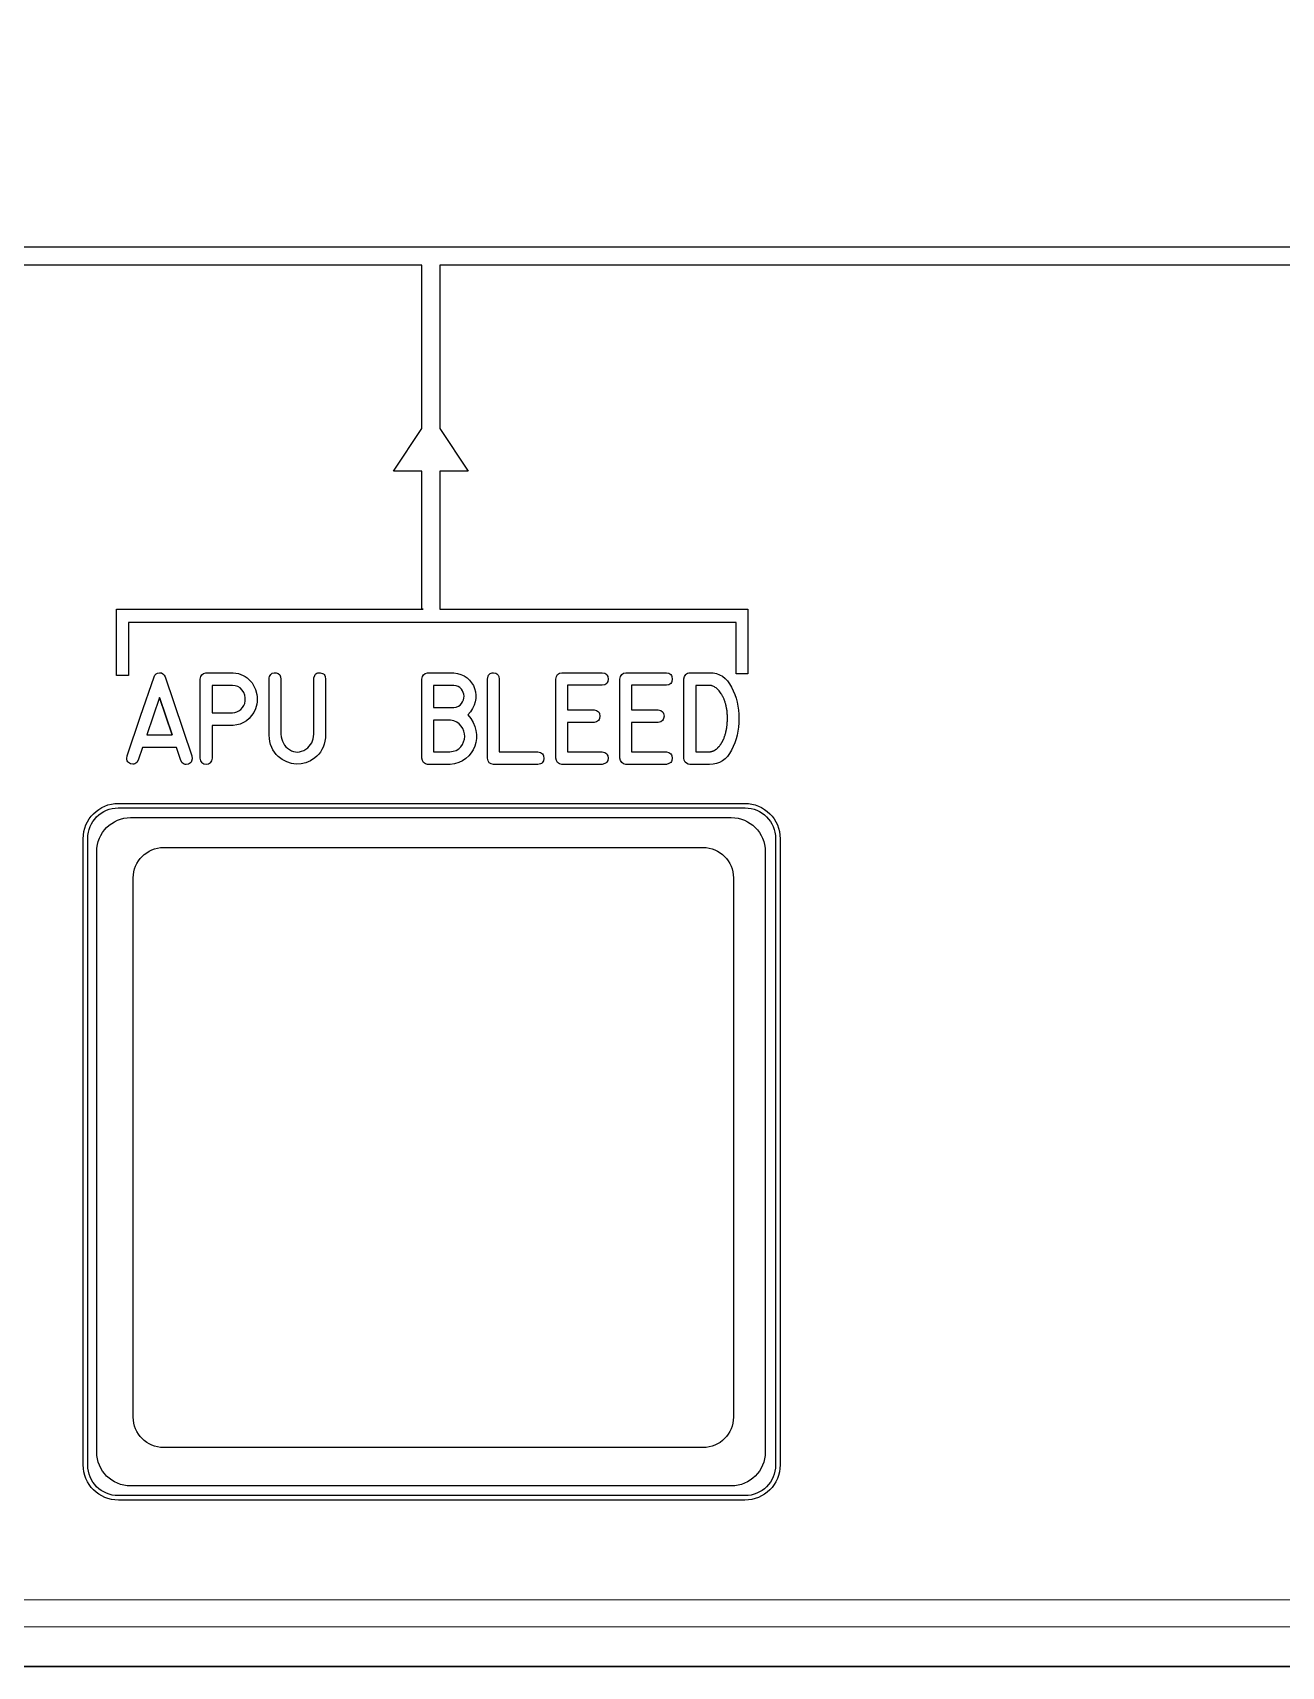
# Model space of a CAD drawing. Extents: x -1 to 333, y -1 to 144.
# Drawn here: x 158 to 200, y 31.6 to 86.6 of the extents above; entities that cross this region are included whole.
import ezdxf

# ---------------------------------------------------------------- set-up
doc = ezdxf.new("R2010")
doc.units = 0
for name, color, linetype in [('_BACKPANEL', 5, 'CONTINUOUS'), ('_ENGRAVING', 105, 'CONTINUOUS'), ('_TOPLAYER', 1, 'CONTINUOUS')]:
    doc.layers.add(name, color=color, linetype=linetype)

msp = doc.modelspace()

# ---------------------------------------------------------------- linework, layer by layer
at = {"layer": '_BACKPANEL'}
for points in [[(332.671, 144.363), (332.671, 139.666), (332.671, 130.272), (332.671, 120.878), (332.671, 41.031), (332.671, 31.637), (10.329, 31.637), (10.329, 41.031), (10.329, 120.878), (10.329, 130.272), (10.329, 139.666), (10.329, 144.363)], [(160.848, 60.534), (181.944, 60.534), (182.049, 60.529), (182.151, 60.513), (182.25, 60.488), (182.344, 60.454), (182.434, 60.411), (182.519, 60.359), (182.598, 60.3), (182.671, 60.234), (182.737, 60.161), (182.796, 60.082), (182.847, 59.997), (182.89, 59.907), (182.925, 59.813), (182.95, 59.714), (182.966, 59.612), (182.971, 59.507), (182.971, 38.412), (182.966, 38.306), (182.95, 38.204), (182.925, 38.106), (182.89, 38.011), (182.847, 37.921), (182.796, 37.836), (182.737, 37.757), (182.671, 37.685), (182.598, 37.618), (182.519, 37.559), (182.434, 37.508), (182.344, 37.465), (182.25, 37.43), (182.151, 37.405), (182.049, 37.39), (181.944, 37.384), (160.848, 37.384), (160.743, 37.39), (160.641, 37.405), (160.542, 37.43), (160.448, 37.465), (160.358, 37.508), (160.273, 37.559), (160.194, 37.618), (160.121, 37.685), (160.055, 37.757), (159.996, 37.836), (159.945, 37.921), (159.901, 38.011), (159.867, 38.106), (159.842, 38.204), (159.826, 38.306), (159.821, 38.412), (159.821, 59.507), (159.826, 59.612), (159.842, 59.714), (159.867, 59.813), (159.901, 59.907), (159.945, 59.997), (159.996, 60.082), (160.055, 60.161), (160.121, 60.234), (160.194, 60.3), (160.273, 60.359), (160.358, 60.411), (160.448, 60.454), (160.542, 60.488), (160.641, 60.513), (160.743, 60.529)]]:
    msp.add_lwpolyline(points, close=True, dxfattribs=at)
at = {"layer": '_ENGRAVING'}
for points in [[(216.263, 79.41), (131.377, 79.41)], [(216.262, 78.81), (171.668, 78.81), (171.668, 73.307), (172.622, 71.876), (171.668, 71.876), (171.668, 67.226), (171.712, 67.226), (182.043, 67.226), (182.043, 65.05), (181.644, 65.05), (181.644, 66.777), (161.201, 66.777), (161.192, 66.777), (161.192, 64.989), (160.793, 64.989), (160.793, 67.225), (160.793, 67.226), (170.903, 67.226), (171.112, 67.226), (171.068, 67.226), (171.068, 71.876), (170.109, 71.876), (171.068, 73.313), (171.068, 78.81), (148.702, 78.809)], [(16.012, 32.965), (326.47, 32.98), (326.56, 32.989), (326.645, 33.015), (326.721, 33.057), (326.787, 33.112), (326.842, 33.179), (326.883, 33.256), (326.909, 33.34), (326.918, 33.431), (326.908, 33.521), (326.882, 33.606), (326.841, 33.682), (326.786, 33.748), (326.72, 33.803), (326.644, 33.845), (326.56, 33.871), (326.47, 33.88), (16.01, 33.865)]]:
    msp.add_lwpolyline(points, dxfattribs=at)
for points in [[(161.147, 62.291), (161.599, 63.619), (162.053, 64.946), (162.082, 65.007), (162.122, 65.05), (162.174, 65.076), (162.238, 65.085), (162.301, 65.077), (162.353, 65.051), (162.394, 65.008), (162.424, 64.946), (163.329, 62.283), (163.337, 62.186), (163.319, 62.109), (163.301, 62.077), (163.276, 62.049), (163.207, 62.009), (163.13, 61.994), (163.095, 61.998), (163.062, 62.01), (163.032, 62.03), (163.004, 62.057), (162.955, 62.136), (162.809, 62.566), (161.659, 62.566), (161.518, 62.146), (161.468, 62.067), (161.44, 62.04), (161.409, 62.02), (161.375, 62.009), (161.34, 62.005), (161.261, 62.022), (161.192, 62.063), (161.167, 62.09), (161.149, 62.122), (161.139, 62.158), (161.135, 62.198)], [(164.692, 65.085), (164.718, 65.085), (164.807, 65.075), (164.892, 65.056), (164.973, 65.031), (165.051, 64.998), (165.122, 64.958), (165.187, 64.913), (165.246, 64.862), (165.301, 64.805), (165.35, 64.741), (165.394, 64.673), (165.465, 64.517), (165.51, 64.351), (165.521, 64.269), (165.525, 64.187), (165.521, 64.106), (165.509, 64.025), (165.489, 63.945), (165.462, 63.865), (165.406, 63.746), (165.338, 63.641), (165.258, 63.549), (165.166, 63.471), (165.064, 63.408), (164.956, 63.36), (164.841, 63.328), (164.718, 63.312), (164.692, 63.311), (164.006, 63.311), (164.006, 62.212), (163.984, 62.12), (163.943, 62.053), (163.916, 62.03), (163.884, 62.013), (163.805, 62), (163.727, 62.013), (163.695, 62.03), (163.668, 62.053), (163.628, 62.12), (163.606, 62.212), (163.606, 64.874), (163.626, 64.957), (163.664, 65.02), (163.719, 65.063), (163.793, 65.085), (163.805, 65.085)], [(167.827, 63.017), (167.827, 62.987), (167.821, 62.896), (167.803, 62.785), (167.777, 62.681), (167.744, 62.585), (167.703, 62.496), (167.655, 62.415), (167.6, 62.341), (167.537, 62.275), (167.467, 62.216), (167.317, 62.121), (167.162, 62.055), (167.003, 62.019), (166.838, 62.011), (166.674, 62.033), (166.518, 62.083), (166.368, 62.163), (166.226, 62.271), (166.161, 62.336), (166.103, 62.408), (166.054, 62.487), (166.012, 62.573), (165.978, 62.666), (165.953, 62.766), (165.935, 62.873), (165.925, 62.987), (165.925, 63.017), (165.925, 64.874), (165.929, 64.917), (165.94, 64.956), (165.98, 65.023), (166.031, 65.066), (166.092, 65.085), (166.165, 65.081), (166.234, 65.055), (166.283, 65.012), (166.313, 64.952), (166.323, 64.874), (166.323, 63.017), (166.332, 62.933), (166.349, 62.855), (166.373, 62.782), (166.405, 62.714), (166.444, 62.652), (166.491, 62.595), (166.546, 62.544), (166.609, 62.499), (166.675, 62.461), (166.743, 62.435), (166.811, 62.42), (166.88, 62.417), (166.95, 62.424), (167.021, 62.443), (167.093, 62.473), (167.165, 62.514), (167.226, 62.558), (167.279, 62.609), (167.323, 62.665), (167.358, 62.728), (167.407, 62.865), (167.43, 63.017), (167.43, 64.874), (167.433, 64.915), (167.459, 64.995), (167.478, 65.025), (167.503, 65.049), (167.532, 65.067), (167.565, 65.078), (167.646, 65.082), (167.725, 65.062), (167.756, 65.044), (167.782, 65.021), (167.802, 64.992), (167.816, 64.958), (167.827, 64.874)], [(172.138, 65.085), (172.266, 65.065), (172.384, 65.03), (172.492, 64.979), (172.589, 64.912), (172.673, 64.833), (172.743, 64.747), (172.8, 64.654), (172.842, 64.553), (172.869, 64.446), (172.882, 64.336), (172.879, 64.222), (172.861, 64.105), (172.826, 63.989), (172.773, 63.878), (172.701, 63.771), (172.612, 63.669), (172.71, 63.545), (172.788, 63.415), (172.846, 63.281), (172.883, 63.142), (172.901, 63.003), (172.901, 62.868), (172.884, 62.738), (172.85, 62.612), (172.798, 62.494), (172.731, 62.385), (172.648, 62.285), (172.548, 62.194), (172.435, 62.118), (172.308, 62.06), (172.169, 62.021), (172.016, 62), (172.012, 62), (171.261, 62), (171.184, 62.023), (171.125, 62.065), (171.084, 62.127), (171.061, 62.209), (171.061, 64.871), (171.083, 64.955), (171.123, 65.018), (171.183, 65.062), (171.261, 65.085)], [(173.473, 61.999), (173.395, 62.016), (173.336, 62.057), (173.295, 62.121), (173.272, 62.208), (173.272, 64.871), (173.296, 64.966), (173.315, 65.003), (173.339, 65.033), (173.367, 65.056), (173.399, 65.072), (173.436, 65.082), (173.478, 65.084), (173.556, 65.07), (173.588, 65.053), (173.614, 65.029), (173.636, 64.999), (173.652, 64.963), (173.67, 64.871), (173.67, 62.419), (174.973, 62.42), (175.06, 62.398), (175.094, 62.379), (175.122, 62.354), (175.144, 62.325), (175.159, 62.29), (175.171, 62.204), (175.158, 62.119), (175.142, 62.085), (175.12, 62.057), (175.092, 62.034), (175.058, 62.017), (174.971, 61.999)], [(177.138, 64.665), (175.969, 64.665), (175.969, 63.841), (176.861, 63.841), (176.948, 63.816), (177.011, 63.771), (177.032, 63.742), (177.048, 63.708), (177.06, 63.626), (177.047, 63.544), (177.032, 63.51), (177.01, 63.481), (176.948, 63.438), (176.861, 63.413), (175.969, 63.413), (175.969, 62.423), (177.138, 62.423), (177.226, 62.398), (177.288, 62.354), (177.309, 62.326), (177.325, 62.292), (177.337, 62.211), (177.325, 62.13), (177.309, 62.097), (177.288, 62.068), (177.226, 62.025), (177.138, 62), (175.773, 62), (175.694, 62.022), (175.634, 62.066), (175.594, 62.129), (175.572, 62.214), (175.572, 64.874), (175.595, 64.962), (175.636, 65.026), (175.695, 65.067), (175.773, 65.085), (177.138, 65.085), (177.225, 65.066), (177.26, 65.048), (177.288, 65.024), (177.309, 64.995), (177.325, 64.96), (177.337, 64.873), (177.324, 64.787), (177.309, 64.753), (177.287, 64.724), (177.259, 64.7), (177.225, 64.683)], [(179.296, 64.665), (178.126, 64.665), (178.126, 63.841), (179.018, 63.841), (179.106, 63.816), (179.168, 63.771), (179.19, 63.742), (179.205, 63.708), (179.218, 63.626), (179.205, 63.544), (179.189, 63.51), (179.167, 63.481), (179.105, 63.438), (179.018, 63.413), (178.126, 63.413), (178.126, 62.423), (179.296, 62.423), (179.383, 62.398), (179.445, 62.354), (179.467, 62.326), (179.483, 62.292), (179.495, 62.211), (179.483, 62.13), (179.467, 62.097), (179.445, 62.068), (179.383, 62.025), (179.296, 62), (177.93, 62), (177.851, 62.022), (177.792, 62.066), (177.751, 62.129), (177.73, 62.214), (177.73, 64.874), (177.752, 64.962), (177.793, 65.026), (177.852, 65.067), (177.93, 65.085), (179.296, 65.085), (179.383, 65.066), (179.417, 65.048), (179.445, 65.024), (179.467, 64.995), (179.482, 64.96), (179.494, 64.873), (179.482, 64.787), (179.466, 64.753), (179.444, 64.724), (179.416, 64.7), (179.382, 64.683)], [(180.085, 65.085), (180.749, 65.085), (180.869, 65.078), (180.982, 65.055), (181.086, 65.017), (181.183, 64.965), (181.271, 64.897), (181.353, 64.814), (181.426, 64.716), (181.492, 64.603), (181.549, 64.481), (181.6, 64.356), (181.642, 64.228), (181.677, 64.097), (181.704, 63.963), (181.723, 63.826), (181.735, 63.686), (181.739, 63.543), (181.735, 63.399), (181.723, 63.259), (181.704, 63.122), (181.677, 62.988), (181.642, 62.857), (181.599, 62.729), (181.549, 62.604), (181.491, 62.482), (181.425, 62.369), (181.352, 62.271), (181.271, 62.188), (181.182, 62.121), (181.085, 62.068), (180.981, 62.03), (180.869, 62.008), (180.749, 62), (180.085, 62), (180.088, 62), (180.085, 62), (180.034, 62.009), (179.97, 62.036), (179.924, 62.079), (179.897, 62.138), (179.889, 62.214), (179.887, 62.214), (179.889, 64.874), (179.887, 64.886), (179.905, 64.963), (179.949, 65.027), (179.979, 65.052), (180.012, 65.071), (180.047, 65.081), (180.086, 65.085)], [(164.692, 64.66), (164.006, 64.66), (164.006, 63.737), (164.692, 63.737), (164.77, 63.744), (164.843, 63.766), (164.912, 63.801), (164.976, 63.851), (165.031, 63.912), (165.074, 63.98), (165.104, 64.055), (165.121, 64.138), (165.124, 64.238), (165.107, 64.333), (165.071, 64.421), (165.016, 64.503), (164.947, 64.572), (164.87, 64.621), (164.785, 64.65)], [(172.138, 64.657), (171.46, 64.657), (171.46, 63.915), (172.142, 63.915), (172.224, 63.93), (172.295, 63.958), (172.354, 63.998), (172.402, 64.049), (172.44, 64.108), (172.466, 64.169), (172.481, 64.232), (172.486, 64.296), (172.479, 64.361), (172.462, 64.423), (172.434, 64.481), (172.396, 64.538), (172.347, 64.586), (172.288, 64.622), (172.218, 64.646)], [(180.749, 62.425), (180.755, 62.425), (180.762, 62.425), (180.767, 62.426), (180.773, 62.426), (180.78, 62.427), (180.787, 62.428), (180.793, 62.429), (180.8, 62.429), (180.806, 62.43), (180.813, 62.431), (180.824, 62.434), (180.83, 62.436), (180.837, 62.44), (180.843, 62.441), (180.851, 62.443), (180.857, 62.444), (180.864, 62.447), (180.876, 62.453), (180.89, 62.46), (180.896, 62.462), (180.903, 62.466), (180.914, 62.473), (180.929, 62.481), (180.934, 62.484), (180.941, 62.49), (180.954, 62.499), (180.96, 62.502), (180.968, 62.508), (180.974, 62.512), (180.981, 62.518), (180.986, 62.522), (180.993, 62.527), (181.008, 62.539), (181.019, 62.551), (181.025, 62.557), (181.032, 62.565), (181.037, 62.571), (181.044, 62.579), (181.057, 62.591), (181.063, 62.597), (181.07, 62.604), (181.075, 62.611), (181.082, 62.619), (181.094, 62.634), (181.106, 62.651), (181.118, 62.667), (181.123, 62.676), (181.13, 62.684), (181.135, 62.693), (181.142, 62.702), (181.147, 62.712), (181.153, 62.722), (181.164, 62.74), (181.169, 62.749), (181.176, 62.759), (181.18, 62.769), (181.187, 62.779), (181.195, 62.798), (181.2, 62.809), (181.207, 62.821), (181.212, 62.831), (181.218, 62.842), (181.221, 62.853), (181.226, 62.865), (181.236, 62.887), (181.246, 62.911), (181.25, 62.923), (181.255, 62.936), (181.258, 62.948), (181.263, 62.961), (181.27, 62.985), (181.274, 62.997), (181.279, 63.011), (181.286, 63.036), (181.294, 63.062), (181.296, 63.075), (181.3, 63.089), (181.303, 63.102), (181.307, 63.116), (181.309, 63.128), (181.312, 63.142), (181.317, 63.171), (181.319, 63.183), (181.322, 63.198), (181.324, 63.21), (181.327, 63.225), (181.331, 63.253), (181.333, 63.267), (181.336, 63.282), (181.339, 63.311), (181.34, 63.323), (181.342, 63.339), (181.345, 63.368), (181.346, 63.396), (181.348, 63.427), (181.349, 63.455), (181.35, 63.47), (181.352, 63.485), (181.353, 63.498), (181.353, 63.514), (181.353, 63.528), (181.353, 63.543), (181.353, 63.557), (181.353, 63.571), (181.353, 63.586), (181.352, 63.601), (181.352, 63.615), (181.352, 63.63), (181.349, 63.66), (181.348, 63.687), (181.345, 63.719), (181.343, 63.746), (181.341, 63.775), (181.338, 63.788), (181.338, 63.803), (181.332, 63.832), (181.329, 63.845), (181.328, 63.859), (181.324, 63.888), (181.319, 63.916), (181.312, 63.943), (181.308, 63.969), (181.304, 63.982), (181.301, 63.996), (181.297, 64.009), (181.294, 64.023), (181.287, 64.049), (181.28, 64.074), (181.275, 64.086), (181.271, 64.098), (181.263, 64.124), (181.255, 64.148), (181.25, 64.159), (181.246, 64.172), (181.24, 64.183), (181.236, 64.195), (181.226, 64.217), (181.218, 64.238), (181.208, 64.261), (181.202, 64.271), (181.198, 64.281), (181.187, 64.302), (181.176, 64.321), (181.169, 64.331), (181.164, 64.341), (181.153, 64.359), (181.147, 64.368), (181.143, 64.377), (181.119, 64.412), (181.097, 64.445), (181.071, 64.475), (181.046, 64.504), (181.022, 64.529), (180.995, 64.552), (180.968, 64.574), (180.941, 64.594), (180.916, 64.611), (180.89, 64.624), (180.864, 64.635), (180.837, 64.645), (180.824, 64.649), (180.813, 64.654), (180.787, 64.659), (180.762, 64.66), (180.755, 64.66), (180.749, 64.66), (180.284, 64.66), (180.284, 62.425)], [(162.665, 62.99), (162.236, 64.255), (161.805, 62.99)], [(162.236, 64.255), (162.665, 62.99)], [(172.012, 62.426), (172.125, 62.441), (172.223, 62.473), (172.308, 62.524), (172.378, 62.592), (172.433, 62.672), (172.473, 62.756), (172.498, 62.844), (172.508, 62.936), (172.503, 63.029), (172.482, 63.119), (172.446, 63.207), (172.395, 63.291), (172.327, 63.366), (172.244, 63.424), (172.145, 63.466), (172.029, 63.491), (171.46, 63.491), (171.46, 62.426)], [(160.858, 60.688), (181.934, 60.688), (182.056, 60.681), (182.174, 60.663), (182.288, 60.634), (182.398, 60.594), (182.502, 60.544), (182.6, 60.485), (182.692, 60.416), (182.776, 60.34), (182.853, 60.255), (182.921, 60.164), (182.981, 60.065), (183.031, 59.961), (183.071, 59.852), (183.1, 59.737), (183.118, 59.619), (183.124, 59.497), (183.124, 38.422), (183.118, 38.299), (183.1, 38.181), (183.071, 38.067), (183.031, 37.957), (182.981, 37.853), (182.921, 37.755), (182.853, 37.663), (182.776, 37.579), (182.692, 37.502), (182.6, 37.434), (182.502, 37.374), (182.398, 37.324), (182.288, 37.284), (182.174, 37.255), (182.056, 37.237), (181.934, 37.231), (160.858, 37.231), (160.736, 37.237), (160.618, 37.255), (160.503, 37.284), (160.394, 37.324), (160.29, 37.374), (160.192, 37.434), (160.1, 37.502), (160.016, 37.579), (159.939, 37.663), (159.87, 37.755), (159.811, 37.853), (159.761, 37.957), (159.721, 38.067), (159.692, 38.181), (159.674, 38.299), (159.668, 38.422), (159.668, 59.497), (159.674, 59.619), (159.692, 59.737), (159.721, 59.852), (159.761, 59.961), (159.811, 60.065), (159.87, 60.164), (159.939, 60.255), (160.016, 60.34), (160.1, 60.416), (160.192, 60.485), (160.29, 60.544), (160.394, 60.594), (160.503, 60.634), (160.618, 60.663), (160.736, 60.681)], [(161.266, 60.209), (181.482, 60.209), (181.599, 60.203), (181.713, 60.186), (181.823, 60.158), (181.928, 60.12), (182.027, 60.072), (182.122, 60.015), (182.209, 59.949), (182.29, 59.875), (182.364, 59.794), (182.43, 59.707), (182.487, 59.612), (182.535, 59.513), (182.573, 59.408), (182.601, 59.298), (182.618, 59.184), (182.624, 59.067), (182.624, 38.851), (182.618, 38.734), (182.601, 38.621), (182.573, 38.511), (182.535, 38.406), (182.487, 38.306), (182.43, 38.212), (182.364, 38.124), (182.29, 38.043), (182.209, 37.969), (182.122, 37.904), (182.027, 37.847), (181.928, 37.799), (181.823, 37.76), (181.713, 37.732), (181.599, 37.715), (181.482, 37.709), (161.266, 37.709), (161.149, 37.715), (161.036, 37.732), (160.926, 37.76), (160.821, 37.799), (160.721, 37.847), (160.627, 37.904), (160.539, 37.969), (160.458, 38.043), (160.384, 38.124), (160.319, 38.212), (160.262, 38.306), (160.214, 38.406), (160.175, 38.511), (160.147, 38.621), (160.13, 38.734), (160.124, 38.851), (160.124, 59.067), (160.13, 59.184), (160.147, 59.298), (160.175, 59.408), (160.214, 59.513), (160.262, 59.612), (160.319, 59.707), (160.384, 59.794), (160.458, 59.875), (160.539, 59.949), (160.627, 60.015), (160.721, 60.072), (160.821, 60.12), (160.926, 60.158), (161.036, 60.186), (161.149, 60.203)]]:
    msp.add_lwpolyline(points, close=True, dxfattribs=at)
at = {"layer": '_TOPLAYER'}
msp.add_lwpolyline([(162.379, 59.203), (180.528, 59.203), (180.633, 59.197), (180.735, 59.182), (180.834, 59.157), (180.928, 59.122), (181.018, 59.079), (181.102, 59.028), (181.181, 58.969), (181.254, 58.903), (181.32, 58.83), (181.379, 58.751), (181.43, 58.667), (181.473, 58.577), (181.507, 58.483), (181.533, 58.385), (181.548, 58.283), (181.553, 58.177), (181.553, 40.028), (181.548, 39.923), (181.533, 39.821), (181.507, 39.722), (181.473, 39.628), (181.43, 39.539), (181.379, 39.454), (181.32, 39.375), (181.254, 39.302), (181.181, 39.236), (181.102, 39.177), (181.018, 39.126), (180.928, 39.083), (180.834, 39.049), (180.735, 39.024), (180.633, 39.008), (180.528, 39.003), (162.379, 39.003), (162.273, 39.008), (162.171, 39.024), (162.073, 39.049), (161.979, 39.083), (161.889, 39.126), (161.805, 39.177), (161.726, 39.236), (161.653, 39.302), (161.587, 39.375), (161.528, 39.454), (161.477, 39.539), (161.434, 39.628), (161.399, 39.722), (161.374, 39.821), (161.359, 39.923), (161.353, 40.028), (161.353, 58.177), (161.359, 58.283), (161.374, 58.385), (161.399, 58.483), (161.434, 58.577), (161.477, 58.667), (161.528, 58.751), (161.587, 58.83), (161.653, 58.903), (161.726, 58.969), (161.805, 59.028), (161.889, 59.079), (161.979, 59.122), (162.073, 59.157), (162.171, 59.182), (162.273, 59.197)], close=True, dxfattribs=at)
msp.add_lwpolyline([(152.493, 31.637), (244.559, 31.637), (330.281, 31.637)], dxfattribs=at)

doc.saveas('drawing.dxf')
